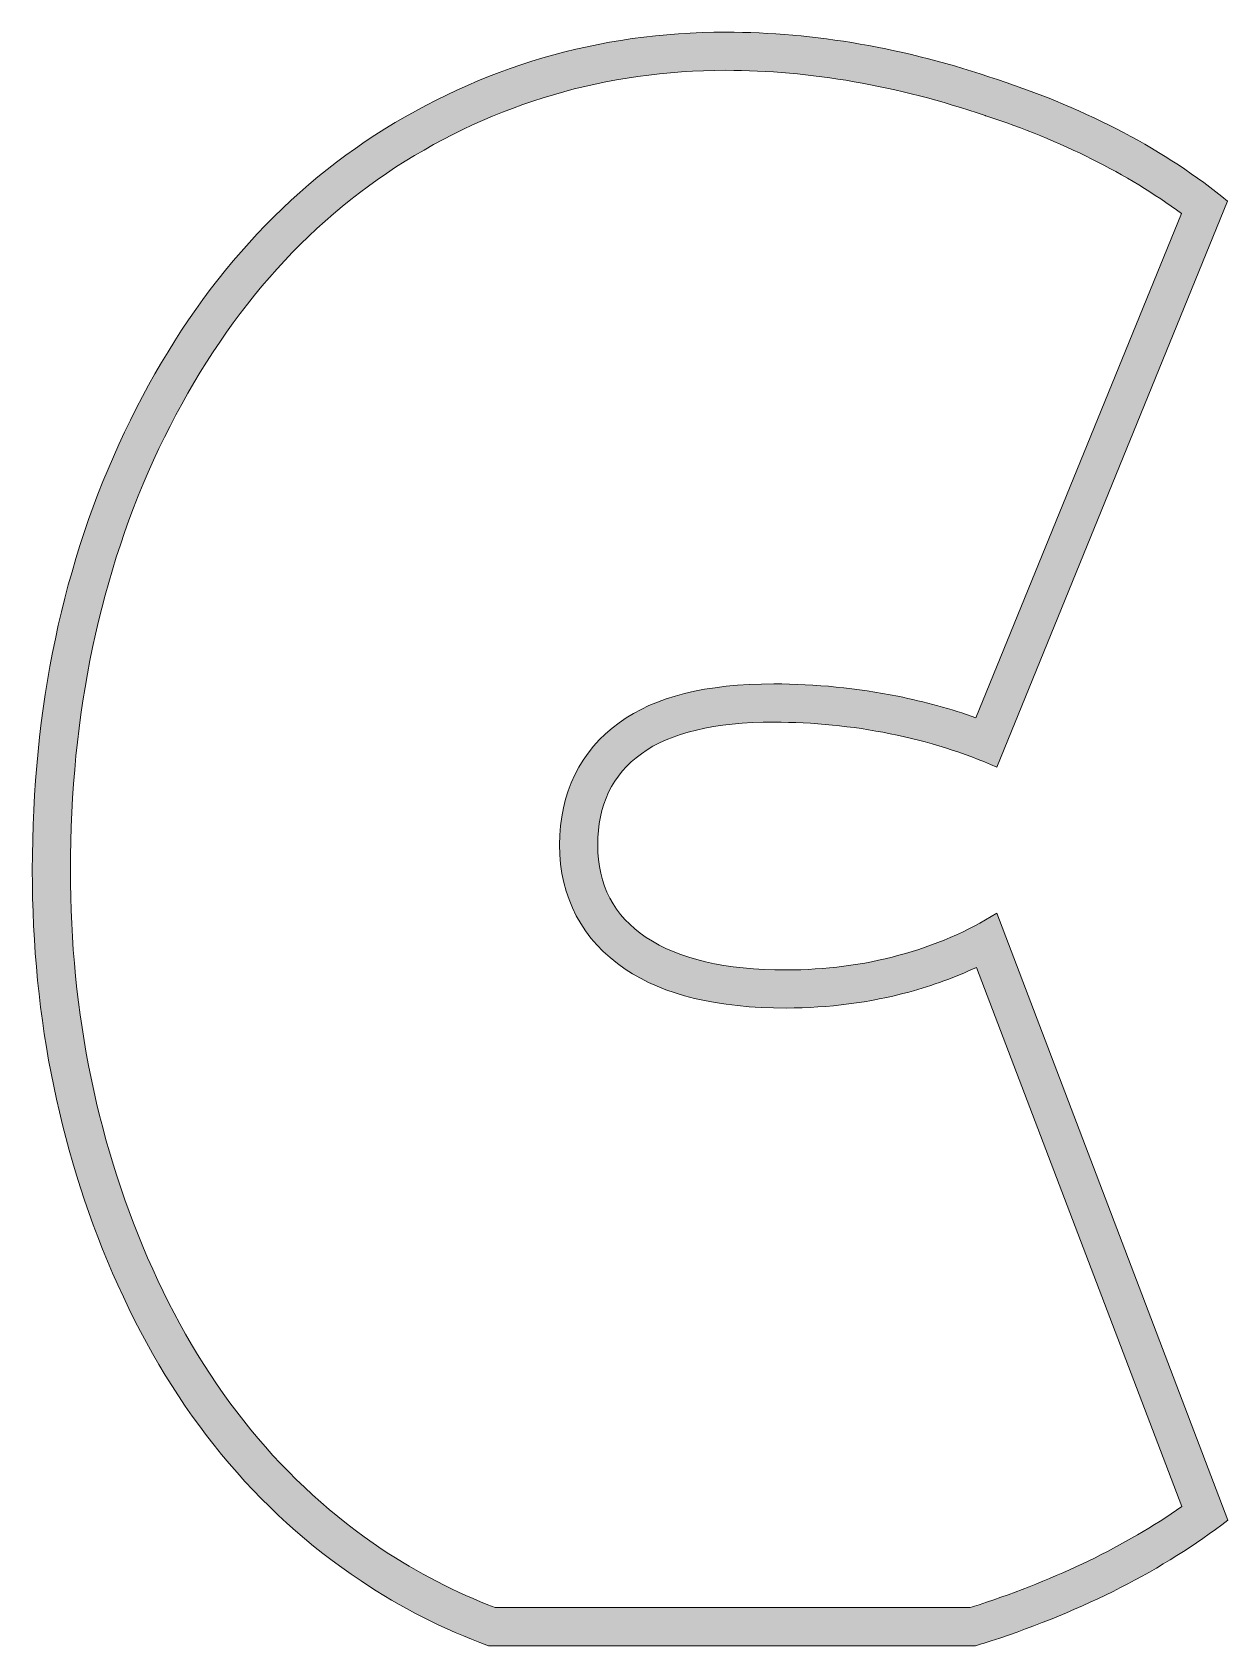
# Model space of a CAD drawing. Header units: millimetres. Extents: x 17 to 633, y 42 to 340.
# Drawn here: x 435.7 to 529.8, y 42.2 to 169.2 of the extents above; entities that cross this region are included whole.
import ezdxf

# ---------------------------------------------------------------- set-up
doc = ezdxf.new("R2010")
doc.units = ezdxf.units.MM
doc.header["$MEASUREMENT"] = 0
doc.layers.add('Layer 1', color=7, linetype='Continuous')

# ---------------------------------------------------------------- blocks, each defined once
blk = doc.blocks.new('block 3')
at = {"layer": 'Layer 1'}
h = blk.add_hatch(color=2, dxfattribs=at)
h.dxf.hatch_style = 2
edge = h.paths.add_edge_path()
edge.add_spline(control_points=[(490.27, 169.2), (480.25, 169.2), (471.04, 166.5), (462.64, 161.1), (454.33, 155.69), (447.76, 147.9), (442.92, 137.71), (438.08, 127.51), (435.66, 116.03), (435.66, 103.24), (435.66, 91.45), (437.9, 80.57), (442.4, 70.59), (446.9, 60.56), (453.28, 52.8), (461.55, 47.29), (464.7, 45.19), (468.04, 43.49), (471.57, 42.19), (471.57, 42.19), (509.93, 42.19), (509.93, 42.19), (510.34, 42.32), (510.74, 42.44), (511.16, 42.57), (518.53, 45), (524.74, 48.16), (529.79, 52.08), (529.79, 52.08), (511.61, 99.85), (511.61, 99.85), (509.29, 98.41), (506.72, 97.31), (503.89, 96.54), (501.07, 95.77), (498.11, 95.39), (495.02, 95.39), (490.23, 95.39), (486.55, 96.24), (484, 97.95), (481.45, 99.66), (480.18, 102.08), (480.18, 105.22), (480.18, 108.36), (481.33, 110.76), (483.62, 112.41), (485.91, 114.07), (489.39, 114.89), (494.06, 114.89), (497.14, 114.89), (500.19, 114.59), (503.21, 113.98), (506.23, 113.38), (509.03, 112.49), (511.6, 111.34), (511.6, 111.34), (529.78, 155.89), (529.78, 155.89), (524.9, 159.91), (518.86, 163.1), (511.66, 165.47), (504.39, 167.96), (497.26, 169.2), (490.27, 169.2), (490.27, 169.2), (490.27, 169.2), (490.27, 169.2)], knot_values=[0, 0, 0, 0, 1, 1, 1, 2, 2, 2, 3, 3, 3, 4, 4, 4, 5, 5, 5, 6, 6, 6, 7, 7, 7, 8, 8, 8, 9, 9, 9, 10, 10, 10, 11, 11, 11, 12, 12, 12, 13, 13, 13, 14, 14, 14, 15, 15, 15, 16, 16, 16, 17, 17, 17, 18, 18, 18, 19, 19, 19, 20, 20, 20, 21, 21, 21, 22, 22, 22, 22], degree=3, periodic=1)
edge = h.paths.add_edge_path()
edge.add_spline(control_points=[(490.27, 166.2), (496.89, 166.2), (503.77, 165), (510.7, 162.64), (510.7, 162.64), (510.72, 162.63), (510.72, 162.63), (510.72, 162.63), (510.73, 162.63), (510.73, 162.63), (516.71, 160.66), (521.89, 158.07), (526.15, 154.92), (526.15, 154.92), (509.95, 115.24), (509.95, 115.24), (508.01, 115.93), (505.95, 116.5), (503.81, 116.93), (500.61, 117.57), (497.33, 117.9), (494.06, 117.9), (488.7, 117.9), (484.71, 116.9), (481.87, 114.85), (478.8, 112.64), (477.18, 109.31), (477.18, 105.23), (477.18, 101.1), (478.97, 97.72), (482.34, 95.46), (485.42, 93.39), (489.57, 92.39), (495.03, 92.39), (498.37, 92.39), (501.62, 92.82), (504.69, 93.65), (506.56, 94.16), (508.34, 94.81), (510.02, 95.59), (510.02, 95.59), (526.18, 53.14), (526.18, 53.14), (521.74, 50.04), (516.38, 47.45), (510.22, 45.42), (509.98, 45.34), (509.74, 45.27), (509.5, 45.2), (509.49, 45.19), (509.49, 45.19), (509.48, 45.19), (509.48, 45.19), (472.11, 45.19), (472.11, 45.19), (468.99, 46.39), (465.99, 47.93), (463.22, 49.78), (455.47, 54.95), (449.39, 62.36), (445.14, 71.83), (440.84, 81.36), (438.66, 91.93), (438.66, 103.24), (438.66, 115.51), (441.01, 126.68), (445.63, 136.42), (450.21, 146.06), (456.48, 153.51), (464.27, 158.57), (472.13, 163.63), (480.88, 166.2), (490.27, 166.2)], knot_values=[0, 0, 0, 0, 0.352778, 0.352778, 0.352778, 0.705556, 0.705556, 0.705556, 1.058333, 1.058333, 1.058333, 1.411111, 1.411111, 1.411111, 1.763889, 1.763889, 1.763889, 2.116667, 2.116667, 2.116667, 2.469444, 2.469444, 2.469444, 2.822222, 2.822222, 2.822222, 3.175, 3.175, 3.175, 3.527778, 3.527778, 3.527778, 3.880556, 3.880556, 3.880556, 4.233333, 4.233333, 4.233333, 4.586111, 4.586111, 4.586111, 4.938889, 4.938889, 4.938889, 5.291667, 5.291667, 5.291667, 5.644444, 5.644444, 5.644444, 5.997222, 5.997222, 5.997222, 6.35, 6.35, 6.35, 6.702778, 6.702778, 6.702778, 7.055556, 7.055556, 7.055556, 7.408333, 7.408333, 7.408333, 7.761111, 7.761111, 7.761111, 8.113889, 8.113889, 8.113889, 8.466667, 8.466667, 8.466667, 8.466667], degree=3, periodic=0)
edge.add_line((490.27, 166.2), (490.27, 166.2))
at = {"layer": 'Layer 1', "lineweight": 0}
for points, knots in [([(490.27, 169.2), (480.25, 169.2), (471.04, 166.5), (462.64, 161.1), (454.33, 155.69), (447.76, 147.9), (442.92, 137.71), (438.08, 127.51), (435.66, 116.03), (435.66, 103.24), (435.66, 91.45), (437.9, 80.57), (442.4, 70.59), (446.9, 60.56), (453.28, 52.8), (461.55, 47.29), (464.7, 45.19), (468.04, 43.49), (471.57, 42.19), (471.57, 42.19), (509.93, 42.19), (509.93, 42.19), (510.34, 42.32), (510.74, 42.44), (511.16, 42.57), (518.53, 45), (524.74, 48.16), (529.79, 52.08), (529.79, 52.08), (511.61, 99.85), (511.61, 99.85), (509.29, 98.41), (506.72, 97.31), (503.89, 96.54), (501.07, 95.77), (498.11, 95.39), (495.02, 95.39), (490.23, 95.39), (486.55, 96.24), (484, 97.95), (481.45, 99.66), (480.18, 102.08), (480.18, 105.22), (480.18, 108.36), (481.33, 110.76), (483.62, 112.41), (485.91, 114.07), (489.39, 114.89), (494.06, 114.89), (497.14, 114.89), (500.19, 114.59), (503.21, 113.98), (506.23, 113.38), (509.03, 112.49), (511.6, 111.34), (511.6, 111.34), (529.78, 155.89), (529.78, 155.89), (524.9, 159.91), (518.86, 163.1), (511.66, 165.47), (504.39, 167.96), (497.26, 169.2), (490.27, 169.2), (490.27, 169.2), (490.27, 169.2), (490.27, 169.2)], [0, 0, 0, 0, 1, 1, 1, 2, 2, 2, 3, 3, 3, 4, 4, 4, 5, 5, 5, 6, 6, 6, 7, 7, 7, 8, 8, 8, 9, 9, 9, 10, 10, 10, 11, 11, 11, 12, 12, 12, 13, 13, 13, 14, 14, 14, 15, 15, 15, 16, 16, 16, 17, 17, 17, 18, 18, 18, 19, 19, 19, 20, 20, 20, 21, 21, 21, 22, 22, 22, 22]), ([(490.27, 166.2), (496.89, 166.2), (503.77, 165), (510.7, 162.64), (510.7, 162.64), (510.72, 162.63), (510.72, 162.63), (510.72, 162.63), (510.73, 162.63), (510.73, 162.63), (516.71, 160.66), (521.89, 158.07), (526.15, 154.92), (526.15, 154.92), (509.95, 115.24), (509.95, 115.24), (508.01, 115.93), (505.95, 116.5), (503.81, 116.93), (500.61, 117.57), (497.33, 117.9), (494.06, 117.9), (488.7, 117.9), (484.71, 116.9), (481.87, 114.85), (478.8, 112.64), (477.18, 109.31), (477.18, 105.23), (477.18, 101.1), (478.97, 97.72), (482.34, 95.46), (485.42, 93.39), (489.57, 92.39), (495.03, 92.39), (498.37, 92.39), (501.62, 92.82), (504.69, 93.65), (506.56, 94.16), (508.34, 94.81), (510.02, 95.59), (510.02, 95.59), (526.18, 53.14), (526.18, 53.14), (521.74, 50.04), (516.38, 47.45), (510.22, 45.42), (509.98, 45.34), (509.74, 45.27), (509.5, 45.2), (509.49, 45.19), (509.49, 45.19), (509.48, 45.19), (509.48, 45.19), (472.11, 45.19), (472.11, 45.19), (468.99, 46.39), (465.99, 47.93), (463.22, 49.78), (455.47, 54.95), (449.39, 62.36), (445.14, 71.83), (440.84, 81.36), (438.66, 91.93), (438.66, 103.24), (438.66, 115.51), (441.01, 126.68), (445.63, 136.42), (450.21, 146.06), (456.48, 153.51), (464.27, 158.57), (472.13, 163.63), (480.88, 166.2), (490.27, 166.2)], [0, 0, 0, 0, 1, 1, 1, 2, 2, 2, 3, 3, 3, 4, 4, 4, 5, 5, 5, 6, 6, 6, 7, 7, 7, 8, 8, 8, 9, 9, 9, 10, 10, 10, 11, 11, 11, 12, 12, 12, 13, 13, 13, 14, 14, 14, 15, 15, 15, 16, 16, 16, 17, 17, 17, 18, 18, 18, 19, 19, 19, 20, 20, 20, 21, 21, 21, 22, 22, 22, 23, 23, 23, 24, 24, 24, 24])]:
    blk.add_open_spline(points, degree=3, knots=knots, dxfattribs=at)

msp = doc.modelspace()

# ---------------------------------------------------------------- block references
at = {"layer": 'Layer 1'}
msp.add_blockref('block 3', (0, 0), dxfattribs=at)

doc.saveas('drawing.dxf')
